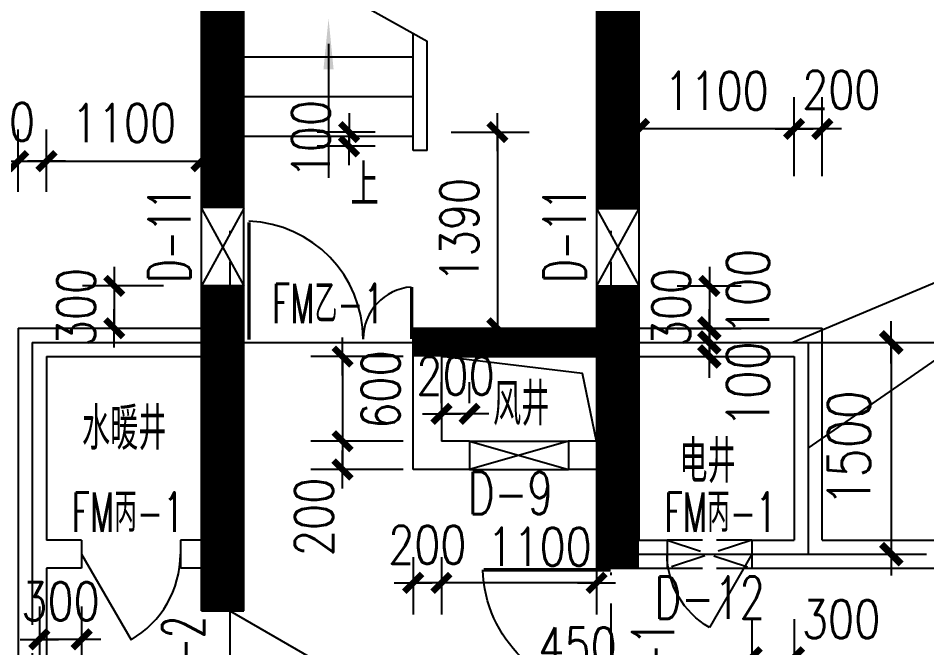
# Model space of a CAD drawing. Extents: x 634182 to 802382, y -1101880 to -864080.
# Drawn here: x 731934 to 738375, y -894440 to -889980 of the extents above; entities that cross this region are included whole.
import ezdxf
from ezdxf.enums import TextEntityAlignment as Align

# ---------------------------------------------------------------- set-up
doc = ezdxf.new("R2010")
doc.units = 0
doc.header["$LTSCALE"] = 1000
doc.header["$MEASUREMENT"] = 0
doc.linetypes.add('DASH', pattern=[0.35, 0.25, -0.1])
doc.linetypes.add('DOTE', pattern=[2.42, 2, -0.2, 0.02, -0.2])
doc.layers.get('0').update_dxf_attribs({"linetype": 'CONTINUOUS'})
doc.layers.get('DEFPOINTS').update_dxf_attribs({"linetype": 'CONTINUOUS'})
for name, color, linetype in [('DOTE', 1, 'DOTE'), ('MC', 4, 'CONTINUOUS'), ('PUB_DIM', 3, 'CONTINUOUS'), ('PUB_TEXT', 7, 'CONTINUOUS'), ('STAIR', 2, 'CONTINUOUS'), ('WALL', 191, 'CONTINUOUS'), ('WINDOW', 2, 'CONTINUOUS'), ('WINDOW_TEXT', 6, 'CONTINUOUS')]:
    doc.layers.add(name, color=color, linetype=linetype)
doc.styles.add('_Z', font='romans', dxfattribs={"width": 0.7, "bigfont": 'Z'})
doc.styles.add('DIM_FONT', font='simplex.shx', dxfattribs={"width": 0.8})
doc.styles.add('HZ_SIMPLEX', font='SIMPLEX.shx', dxfattribs={"width": 0.8, "bigfont": 'hztxt.shx'})
doc.styles.add('SIMPLEX', font='SIMPLEX.SHX')
doc.styles.add('Z', font='romans', dxfattribs={"width": 0.8, "bigfont": 'z'})
doc.dimstyles.new('DIMN', dxfattribs={"dimtxt": 300, "dimasz": 1, "dimexe": 250, "dimexo": 300, "dimgap": 150, "dimtad": 1, "dimdec": 0, "dimzin": 0, "dimdsep": 46, "dimtxsty": 'DIM_FONT', "dimblk": '_DIMX', "dimblk1": '_DIMX', "dimblk2": '_DIMX', "dimcen": 2.5, "dimclrt": 7, "dimadec": 0, "dimazin": 0, "dimtfac": 1, "dimtdec": 0, "dimtix": 1, "dimtmove": 2, "dimatfit": 3, "dimldrblk": '_DIMX', "dimfxl": 0, "dimtolj": 1, "dimtzin": 0, "dimarcsym": 0})
doc.dimstyles.new('DIMN90', dxfattribs={"dimscale": 0.9, "dimtxt": 300, "dimasz": 1, "dimexe": 250, "dimexo": 300, "dimgap": 150, "dimtad": 1, "dimdec": 0, "dimdsep": 46, "dimtxsty": 'DIM_FONT', "dimblk": '_DIMX', "dimcen": 2.5, "dimclrt": 7, "dimadec": 0, "dimazin": 0, "dimtfac": 1, "dimtdec": 0, "dimtix": 1, "dimtmove": 2, "dimatfit": 3, "dimldrblk": '_DIMX', "dimfxl": 0, "dimtolj": 1, "dimarcsym": 0})

# ---------------------------------------------------------------- blocks, each defined once
blk = doc.blocks.new('_DIMX')
blk.add_line((-150, 0), (150, 0))
at = {"const_width": 50}
blk.add_lwpolyline([(-70, -70), (70, 70)], dxfattribs=at)
blk = doc.blocks.new('*D687')
at = {"color": 0, "linetype": 'ByBlock'}
for p, q in [((737803.5, -892276.8), (738372.6, -892276.8)), ((738122.6, -892277.8), (738122.6, -893775.8)), ((737803.5, -893776.8), (738372.6, -893776.8))]:
    blk.add_line(p, q, dxfattribs=at)
at = {"layer": 'DEFPOINTS', "color": 0, "linetype": 'ByBlock'}
for p in [(737503.5, -892276.8), (737503.5, -893776.8), (738122.6, -893776.8)]:
    blk.add_point(p, dxfattribs=at)
at = {"color": 0, "linetype": 'ByBlock'}
for p, rotation in [((738122.6, -892276.8), 90), ((738122.6, -893776.8), 270)]:
    blk.add_blockref('_DIMX', p, dxfattribs=dict(at, rotation=rotation))
at = {"color": 7, "linetype": 'ByBlock', "insert": (737822.6, -893026.8), "char_height": 300, "attachment_point": 5, "rotation": 90, "style": 'DIM_FONT'}
blk.add_mtext('\\A1;1500', dxfattribs=at)
blk = doc.blocks.new('*D689')
at = {"color": 0, "linetype": 'ByBlock'}
for p, q in [((734664.2, -892976.8), (734008.4, -892976.8)), ((734233.4, -892975.9), (734233.4, -892975)), ((734233.4, -892976.8), (734233.4, -893176.8)), ((734233.4, -892976.8), (734233.4, -893176.8)), ((734664.2, -893176.8), (734008.4, -893176.8)), ((734233.4, -893177.7), (734233.4, -893178.6))]:
    blk.add_line(p, q, dxfattribs=at)
at = {"layer": 'DEFPOINTS', "color": 0, "linetype": 'ByBlock'}
for p in [(734934.2, -892976.8), (734233.4, -893176.8), (734934.2, -893176.8)]:
    blk.add_point(p, dxfattribs=at)
at = {"color": 0, "linetype": 'ByBlock', "xscale": 0.9, "yscale": 0.9, "zscale": 0.9}
for p, rotation in [((734233.4, -892976.8), 270), ((734233.4, -893176.8), 90)]:
    blk.add_blockref('_DIMX', p, dxfattribs=dict(at, rotation=rotation))
at = {"color": 7, "linetype": 'ByBlock', "insert": (734031.1, -893512.8), "char_height": 270, "attachment_point": 5, "rotation": 90, "style": 'DIM_FONT'}
blk.add_mtext('\\A1;200', dxfattribs=at)
blk = doc.blocks.new('_DBLK')
blk.add_line((-0.5, 0), (0, -0.866))
blk.add_arc((-0.5, 0), 1, 300, 0)
at = {"layer": 'WINDOW_TEXT', "style": 'SIMPLEX', "flags": 9}
blk.add_attdef('A', text='', height=1, dxfattribs=at).set_placement((0, 1.5), align=Align.MIDDLE)
blk = doc.blocks.new('*D702')
at = {"color": 0, "linetype": 'ByBlock'}
for p, q in [((732084.2, -894146.8), (732084.2, -894605.6)), ((732384.2, -894146.8), (732384.2, -894605.6)), ((732083.3, -894380.6), (732082.4, -894380.6)), ((732384.2, -894380.6), (732084.2, -894380.6)), ((732385.1, -894380.6), (732386, -894380.6))]:
    blk.add_line(p, q, dxfattribs=at)
at = {"layer": 'DEFPOINTS', "color": 0, "linetype": 'ByBlock'}
for p in [(732084.2, -893876.8), (732384.2, -893876.8), (732084.2, -894380.6)]:
    blk.add_point(p, dxfattribs=at)
at = {"color": 0, "linetype": 'ByBlock', "xscale": 0.9, "yscale": 0.9, "zscale": 0.9}
for p, rotation in [((732084.2, -894380.6), 2.223843833279291e-11), ((732384.2, -894380.6), 180.0000000000222)]:
    blk.add_blockref('_DIMX', p, dxfattribs=dict(at, rotation=rotation))
at = {"color": 7, "linetype": 'ByBlock', "insert": (732234.2, -894110.6), "char_height": 270, "attachment_point": 5, "style": 'DIM_FONT'}
blk.add_mtext('\\A1;300', dxfattribs=at)
blk = doc.blocks.new('*D709')
at = {"color": 0, "linetype": 'ByBlock'}
for p, q in [((737134.2, -894236.9), (737134.2, -894732.3)), ((737434.2, -894236.9), (737434.2, -894732.3)), ((737135.1, -894507.3), (737433.3, -894507.3))]:
    blk.add_line(p, q, dxfattribs=at)
at = {"layer": 'DEFPOINTS', "color": 0, "linetype": 'ByBlock'}
for p in [(737134.2, -893966.9), (737434.2, -893966.9), (737434.2, -894507.3)]:
    blk.add_point(p, dxfattribs=at)
at = {"color": 0, "linetype": 'ByBlock', "xscale": 0.9, "yscale": 0.9, "zscale": 0.9, "rotation": 180}
blk.add_blockref('_DIMX', (737134.2, -894507.3), dxfattribs=at)
at = {"color": 0, "linetype": 'ByBlock', "xscale": 0.9, "yscale": 0.9, "zscale": 0.9}
blk.add_blockref('_DIMX', (737434.2, -894507.3), dxfattribs=at)
at = {"color": 7, "linetype": 'ByBlock', "insert": (737767.4, -894237.3), "char_height": 270, "attachment_point": 5, "style": 'DIM_FONT'}
blk.add_mtext('\\A1;300', dxfattribs=at)
blk = doc.blocks.new('M_A17ORW')
at = {"const_width": 0.02}
for points in [[(-0.481, -0.0014), (-0.481, -0.3084)], [(0.481, 0.0014), (0.481, -0.6906)]]:
    blk.add_lwpolyline(points, dxfattribs=at)
for centre, radius, start, end in [((-0.5008, -0.0026), 0.3067, 274.2492, 0.2101), ((0.5046, 0.0019), 0.6987, 180.2762, 268.0603)]:
    blk.add_arc(centre, radius, start, end)
blk = doc.blocks.new('*D723')
at = {"color": 0, "linetype": 'ByBlock'}
for p, q in [((735584.2, -895338.8), (735584.2, -894726.4)), ((736034.2, -895338.8), (736034.2, -894726.4)), ((736033.3, -894951.4), (735585.1, -894951.4))]:
    blk.add_line(p, q, dxfattribs=at)
at = {"layer": 'DEFPOINTS', "color": 0, "linetype": 'ByBlock'}
for p in [(735584.2, -894951.4), (735584.2, -895608.8), (736034.2, -895608.8)]:
    blk.add_point(p, dxfattribs=at)
at = {"color": 0, "linetype": 'ByBlock', "xscale": 0.9, "yscale": 0.9, "zscale": 0.9}
for p, rotation in [((735584.2, -894951.4), 179.9999999999851), ((736034.2, -894951.4), 359.9999999999852)]:
    blk.add_blockref('_DIMX', p, dxfattribs=dict(at, rotation=rotation))
at = {"color": 7, "linetype": 'ByBlock', "insert": (735898.9, -894430.8), "char_height": 270, "attachment_point": 5, "style": 'DIM_FONT'}
blk.add_mtext('\\A1;450', dxfattribs=at)
blk = doc.blocks.new('*D725')
at = {"color": 0, "linetype": 'ByBlock'}
for p, q in [((734734.2, -893798.6), (734734.2, -894205)), ((734934.2, -893798.6), (734934.2, -894205)), ((734733.3, -893980), (734732.4, -893980)), ((734934.2, -893980), (734734.2, -893980)), ((734935.1, -893980), (734936, -893980))]:
    blk.add_line(p, q, dxfattribs=at)
at = {"layer": 'DEFPOINTS', "color": 0, "linetype": 'ByBlock'}
for p in [(734734.2, -893528.6), (734934.2, -893528.6), (734734.2, -893980)]:
    blk.add_point(p, dxfattribs=at)
at = {"color": 0, "linetype": 'ByBlock', "xscale": 0.9, "yscale": 0.9, "zscale": 0.9}
for p, rotation in [((734734.2, -893980), 359.9999999999334), ((734934.2, -893980), 179.9999999999334)]:
    blk.add_blockref('_DIMX', p, dxfattribs=dict(at, rotation=rotation))
at = {"color": 7, "linetype": 'ByBlock', "insert": (734834.2, -893710), "char_height": 270, "attachment_point": 5, "style": 'DIM_FONT'}
blk.add_mtext('\\A1;200', dxfattribs=at)
blk = doc.blocks.new('*D726')
at = {"color": 0, "linetype": 'ByBlock'}
for p, q in [((734934.2, -893798.6), (734934.2, -894205)), ((736034.2, -893798.6), (736034.2, -894205)), ((736033.3, -893980), (734935.1, -893980))]:
    blk.add_line(p, q, dxfattribs=at)
at = {"layer": 'DEFPOINTS', "color": 0, "linetype": 'ByBlock'}
for p in [(734934.2, -893528.6), (736034.2, -893528.6), (734934.2, -893980)]:
    blk.add_point(p, dxfattribs=at)
at = {"color": 0, "linetype": 'ByBlock', "xscale": 0.9, "yscale": 0.9, "zscale": 0.9, "rotation": 180}
blk.add_blockref('_DIMX', (734934.2, -893980), dxfattribs=at)
at = {"color": 0, "linetype": 'ByBlock', "xscale": 0.9, "yscale": 0.9, "zscale": 0.9}
blk.add_blockref('_DIMX', (736034.2, -893980), dxfattribs=at)
at = {"color": 7, "linetype": 'ByBlock', "insert": (735629.6, -893723.9), "char_height": 270, "attachment_point": 5, "style": 'DIM_FONT'}
blk.add_mtext('\\A1;1100', dxfattribs=at)
blk = doc.blocks.new('*D737')
at = {"color": 0, "linetype": 'ByBlock'}
for p, q in [((732134.2, -891211), (732134.2, -890767.4)), ((733234.2, -891211), (733234.2, -890767.4)), ((732135.1, -890992.4), (733233.3, -890992.4))]:
    blk.add_line(p, q, dxfattribs=at)
at = {"layer": 'DEFPOINTS', "color": 0, "linetype": 'ByBlock'}
for p in [(733234.2, -890992.4), (732134.2, -891481), (733234.2, -891481)]:
    blk.add_point(p, dxfattribs=at)
at = {"color": 0, "linetype": 'ByBlock', "xscale": 0.9, "yscale": 0.9, "zscale": 0.9, "rotation": 180}
blk.add_blockref('_DIMX', (732134.2, -890992.4), dxfattribs=at)
at = {"color": 0, "linetype": 'ByBlock', "xscale": 0.9, "yscale": 0.9, "zscale": 0.9}
blk.add_blockref('_DIMX', (733234.2, -890992.4), dxfattribs=at)
at = {"color": 7, "linetype": 'ByBlock', "insert": (732684.2, -890722.4), "char_height": 270, "attachment_point": 5, "style": 'DIM_FONT'}
blk.add_mtext('\\A1;1100', dxfattribs=at)
blk = doc.blocks.new('*D740')
at = {"color": 0, "linetype": 'ByBlock'}
for p, q in [((732964.2, -891876.8), (732389.9, -891876.8)), ((732614.9, -891875.9), (732614.9, -891875)), ((732614.9, -891876.8), (732614.9, -892176.8)), ((732964.2, -892176.8), (732389.9, -892176.8)), ((732614.9, -892177.7), (732614.9, -892178.6))]:
    blk.add_line(p, q, dxfattribs=at)
at = {"layer": 'DEFPOINTS', "color": 0, "linetype": 'ByBlock'}
for p in [(733234.2, -891876.8), (732614.9, -892176.8), (733234.2, -892176.8)]:
    blk.add_point(p, dxfattribs=at)
at = {"color": 0, "linetype": 'ByBlock', "xscale": 0.9, "yscale": 0.9, "zscale": 0.9}
for p, rotation in [((732614.9, -891876.8), 270), ((732614.9, -892176.8), 90)]:
    blk.add_blockref('_DIMX', p, dxfattribs=dict(at, rotation=rotation))
at = {"color": 7, "linetype": 'ByBlock', "insert": (732344.9, -892026.8), "char_height": 270, "attachment_point": 5, "rotation": 90, "style": 'DIM_FONT'}
blk.add_mtext('\\A1;300', dxfattribs=at)
blk = doc.blocks.new('*D744')
at = {"color": 0, "linetype": 'ByBlock'}
for p, q in [((731934.2, -891211), (731934.2, -890767.4)), ((732134.2, -891211), (732134.2, -890767.4)), ((731933.3, -890992.4), (731932.4, -890992.4)), ((731934.2, -890992.4), (732134.2, -890992.4)), ((731934.2, -890992.4), (732134.2, -890992.4)), ((732135.1, -890992.4), (732136, -890992.4))]:
    blk.add_line(p, q, dxfattribs=at)
at = {"layer": 'DEFPOINTS', "color": 0, "linetype": 'ByBlock'}
for p in [(732134.2, -890992.4), (731934.2, -891481), (732134.2, -891481)]:
    blk.add_point(p, dxfattribs=at)
at = {"color": 0, "linetype": 'ByBlock', "xscale": 0.9, "yscale": 0.9, "zscale": 0.9}
blk.add_blockref('_DIMX', (731934.2, -890992.4), dxfattribs=at)
at = {"color": 0, "linetype": 'ByBlock', "xscale": 0.9, "yscale": 0.9, "zscale": 0.9, "rotation": 180}
blk.add_blockref('_DIMX', (732134.2, -890992.4), dxfattribs=at)
at = {"color": 7, "linetype": 'ByBlock', "insert": (731776.4, -890714.7), "char_height": 270, "attachment_point": 5, "style": 'DIM_FONT'}
blk.add_mtext('\\A1;200', dxfattribs=at)
blk = doc.blocks.new('*D749')
at = {"color": 0, "linetype": 'ByBlock'}
for p, q in [((736533.3, -892276.8), (736583.3, -892276.8)), ((736833.3, -892275.8), (736833.3, -892274.8)), ((736833.3, -892376.8), (736833.3, -892276.8)), ((736833.3, -892376.8), (736833.3, -892276.8)), ((736533.3, -892376.8), (736583.3, -892376.8)), ((736833.3, -892377.8), (736833.3, -892378.8))]:
    blk.add_line(p, q, dxfattribs=at)
at = {"layer": 'DEFPOINTS', "color": 0, "linetype": 'ByBlock'}
for p in [(736833.3, -892276.8), (736833.3, -892276.8), (736833.3, -892376.8)]:
    blk.add_point(p, dxfattribs=at)
at = {"color": 0, "linetype": 'ByBlock'}
for p, rotation in [((736833.3, -892276.8), 270), ((736833.3, -892376.8), 90)]:
    blk.add_blockref('_DIMX', p, dxfattribs=dict(at, rotation=rotation))
at = {"color": 7, "linetype": 'ByBlock', "insert": (737107, -892576), "char_height": 300, "attachment_point": 5, "rotation": 90, "style": 'DIM_FONT'}
blk.add_mtext('\\A1;100', dxfattribs=at)
blk = doc.blocks.new('*D750')
at = {"color": 0, "linetype": 'ByBlock'}
for p, q in [((736833.3, -892175.8), (736833.3, -892174.8)), ((736533.3, -892176.8), (736583.3, -892176.8)), ((736833.3, -892276.8), (736833.3, -892176.8)), ((736833.3, -892276.8), (736833.3, -892176.8)), ((736533.3, -892276.8), (736583.3, -892276.8)), ((736833.3, -892277.8), (736833.3, -892278.8))]:
    blk.add_line(p, q, dxfattribs=at)
at = {"layer": 'DEFPOINTS', "color": 0, "linetype": 'ByBlock'}
for p in [(736833.3, -892176.8), (736833.3, -892176.8), (736833.3, -892276.8)]:
    blk.add_point(p, dxfattribs=at)
at = {"color": 0, "linetype": 'ByBlock'}
for p, rotation in [((736833.3, -892176.8), 270), ((736833.3, -892276.8), 90)]:
    blk.add_blockref('_DIMX', p, dxfattribs=dict(at, rotation=rotation))
at = {"color": 7, "linetype": 'ByBlock', "insert": (737106.6, -891918.8), "char_height": 300, "attachment_point": 5, "rotation": 90, "style": 'DIM_FONT'}
blk.add_mtext('\\A1;100', dxfattribs=at)
blk = doc.blocks.new('*D751')
at = {"color": 0, "linetype": 'ByBlock'}
for p, q in [((736334.3, -891099.2), (736334.3, -890539.5)), ((737434.2, -891099.2), (737434.2, -890539.5)), ((737433.3, -890764.5), (736335.2, -890764.5))]:
    blk.add_line(p, q, dxfattribs=at)
at = {"layer": 'DEFPOINTS', "color": 0, "linetype": 'ByBlock'}
for p in [(736334.3, -890764.5), (736334.3, -891369.2), (737434.2, -891369.2)]:
    blk.add_point(p, dxfattribs=at)
at = {"color": 0, "linetype": 'ByBlock', "xscale": 0.9, "yscale": 0.9, "zscale": 0.9}
for p, rotation in [((736334.3, -890764.5), 179.999999999994), ((737434.2, -890764.5), 359.9999999999939)]:
    blk.add_blockref('_DIMX', p, dxfattribs=dict(at, rotation=rotation))
at = {"color": 7, "linetype": 'ByBlock', "insert": (736884.2, -890494.5), "char_height": 270, "attachment_point": 5, "style": 'DIM_FONT'}
blk.add_mtext('\\A1;1100', dxfattribs=at)
blk = doc.blocks.new('*D753')
at = {"color": 0, "linetype": 'ByBlock'}
for p, q in [((736604.2, -891876.8), (737058.3, -891876.8)), ((736833.3, -891875.9), (736833.3, -891875)), ((736833.3, -891876.8), (736833.3, -892176.8)), ((736604.2, -892176.8), (737058.3, -892176.8)), ((736833.3, -892177.7), (736833.3, -892178.6))]:
    blk.add_line(p, q, dxfattribs=at)
at = {"layer": 'DEFPOINTS', "color": 0, "linetype": 'ByBlock'}
for p in [(736334.2, -891876.8), (736334.2, -892176.8), (736833.3, -892176.8)]:
    blk.add_point(p, dxfattribs=at)
at = {"color": 0, "linetype": 'ByBlock', "xscale": 0.9, "yscale": 0.9, "zscale": 0.9}
for p, rotation in [((736833.3, -891876.8), 270), ((736833.3, -892176.8), 90)]:
    blk.add_blockref('_DIMX', p, dxfattribs=dict(at, rotation=rotation))
at = {"color": 7, "linetype": 'ByBlock', "insert": (736563.3, -892026.8), "char_height": 270, "attachment_point": 5, "rotation": 90, "style": 'DIM_FONT'}
blk.add_mtext('\\A1;300', dxfattribs=at)
blk = doc.blocks.new('_ARROW')
blk.add_solid([(0, 0), (-1, 0.1), (-1, -0.1)])
blk = doc.blocks.new('*D755')
at = {"color": 0, "linetype": 'ByBlock'}
for p, q in [((734664.2, -892376.8), (734008.4, -892376.8)), ((734233.4, -892377.7), (734233.4, -892975.9)), ((734664.2, -892976.8), (734008.4, -892976.8))]:
    blk.add_line(p, q, dxfattribs=at)
at = {"layer": 'DEFPOINTS', "color": 0, "linetype": 'ByBlock'}
for p in [(734934.2, -892376.8), (734233.4, -892976.8), (734934.2, -892976.8)]:
    blk.add_point(p, dxfattribs=at)
at = {"color": 0, "linetype": 'ByBlock', "xscale": 0.9, "yscale": 0.9, "zscale": 0.9}
for p, rotation in [((734233.4, -892376.8), 90), ((734233.4, -892976.8), 270)]:
    blk.add_blockref('_DIMX', p, dxfattribs=dict(at, rotation=rotation))
at = {"color": 7, "linetype": 'ByBlock', "insert": (734503.4, -892610.3), "char_height": 270, "attachment_point": 5, "rotation": 90, "style": 'DIM_FONT'}
blk.add_mtext('\\A1;600', dxfattribs=at)
blk = doc.blocks.new('*D757')
at = {"color": 0, "linetype": 'ByBlock'}
for p, q in [((734464.2, -890786.8), (734054.4, -890786.8)), ((734279.4, -890785.9), (734279.4, -890785)), ((734279.4, -890786.8), (734279.4, -890886.8)), ((734464.2, -890886.8), (734054.4, -890886.8)), ((734279.4, -890887.7), (734279.4, -890888.6))]:
    blk.add_line(p, q, dxfattribs=at)
at = {"layer": 'DEFPOINTS', "color": 0, "linetype": 'ByBlock'}
for p in [(734734.2, -890786.8), (734279.4, -890886.8), (734734.2, -890886.8)]:
    blk.add_point(p, dxfattribs=at)
at = {"color": 0, "linetype": 'ByBlock', "xscale": 0.9, "yscale": 0.9, "zscale": 0.9}
for p, rotation in [((734279.4, -890786.8), 270), ((734279.4, -890886.8), 90)]:
    blk.add_blockref('_DIMX', p, dxfattribs=dict(at, rotation=rotation))
at = {"color": 7, "linetype": 'ByBlock', "insert": (734009.4, -890836.8), "char_height": 270, "attachment_point": 5, "rotation": 90, "style": 'DIM_FONT'}
blk.add_mtext('\\A1;100', dxfattribs=at)
blk = doc.blocks.new('*D758')
at = {"color": 0, "linetype": 'ByBlock'}
for p, q in [((735004.2, -890786.8), (735555.9, -890786.8)), ((735330.9, -890787.7), (735330.9, -892175.9)), ((735004.2, -892176.8), (735555.9, -892176.8))]:
    blk.add_line(p, q, dxfattribs=at)
at = {"layer": 'DEFPOINTS', "color": 0, "linetype": 'ByBlock'}
for p in [(734734.2, -890786.8), (734734.2, -892176.8), (735330.9, -892176.8)]:
    blk.add_point(p, dxfattribs=at)
at = {"color": 0, "linetype": 'ByBlock', "xscale": 0.9, "yscale": 0.9, "zscale": 0.9}
for p, rotation in [((735330.9, -890786.8), 90), ((735330.9, -892176.8), 270)]:
    blk.add_blockref('_DIMX', p, dxfattribs=dict(at, rotation=rotation))
at = {"color": 7, "linetype": 'ByBlock', "insert": (735060.9, -891481.8), "char_height": 270, "attachment_point": 5, "rotation": 90, "style": 'DIM_FONT'}
blk.add_mtext('\\A1;1390', dxfattribs=at)
blk = doc.blocks.new('*D759')
at = {"color": 0, "linetype": 'ByBlock'}
for p, q in [((734934.2, -892706.8), (734934.2, -892557.6)), ((735134.2, -892706.8), (735134.2, -892557.6)), ((734933.3, -892782.6), (734932.4, -892782.6)), ((735134.2, -892782.6), (734934.2, -892782.6)), ((735135.1, -892782.6), (735136, -892782.6))]:
    blk.add_line(p, q, dxfattribs=at)
at = {"layer": 'DEFPOINTS', "color": 0, "linetype": 'ByBlock'}
for p in [(734934.2, -892782.6), (734934.2, -892976.8), (735134.2, -892976.8)]:
    blk.add_point(p, dxfattribs=at)
at = {"color": 0, "linetype": 'ByBlock', "xscale": 0.9, "yscale": 0.9, "zscale": 0.9}
for p, rotation in [((734934.2, -892782.6), 3.338310193664107e-11), ((735134.2, -892782.6), 180.0000000000334)]:
    blk.add_blockref('_DIMX', p, dxfattribs=dict(at, rotation=rotation))
at = {"color": 7, "linetype": 'ByBlock', "insert": (735034.2, -892512.6), "char_height": 270, "attachment_point": 5, "style": 'DIM_FONT'}
blk.add_mtext('\\A1;200', dxfattribs=at)
blk = doc.blocks.new('*D761')
at = {"color": 0, "linetype": 'ByBlock'}
for p, q in [((737434.2, -891099.2), (737434.2, -890539.5)), ((737634.2, -891099.2), (737634.2, -890539.5)), ((737433.3, -890764.5), (737432.4, -890764.5)), ((737634.2, -890764.5), (737434.2, -890764.5)), ((737634.2, -890764.5), (737434.2, -890764.5)), ((737635.1, -890764.5), (737636, -890764.5))]:
    blk.add_line(p, q, dxfattribs=at)
at = {"layer": 'DEFPOINTS', "color": 0, "linetype": 'ByBlock'}
for p in [(737434.2, -890764.5), (737434.2, -891369.2), (737634.2, -891369.2)]:
    blk.add_point(p, dxfattribs=at)
at = {"color": 0, "linetype": 'ByBlock', "xscale": 0.9, "yscale": 0.9, "zscale": 0.9}
for p, rotation in [((737434.2, -890764.5), 6.666442612347531e-11), ((737634.2, -890764.5), 180.0000000000666)]:
    blk.add_blockref('_DIMX', p, dxfattribs=dict(at, rotation=rotation))
at = {"color": 7, "linetype": 'ByBlock', "insert": (737768.8, -890486.9), "char_height": 270, "attachment_point": 5, "style": 'DIM_FONT'}
blk.add_mtext('\\A1;200', dxfattribs=at)

msp = doc.modelspace()

# ---------------------------------------------------------------- linework, layer by layer
msp.add_lwpolyline([(736034.156, -892976.757), (735934.346, -892496.898), (734934.156, -892376.757)])
at = {"layer": 'DOTE'}
for p, q in [((733434.156, -884445.605), (733434.156, -895676.757)), ((736134.156, -884445.605), (736134.156, -902476.757)), ((732034.151, -892276.757), (732034.151, -895576.757)), ((732034.151, -892276.757), (733434.156, -892276.757)), ((733434.156, -892276.757), (738714.899, -892276.757)), ((737534.156, -892276.757), (737534.156, -893776.757)), ((736134.156, -893776.757), (739434.156, -893776.757))]:
    msp.add_line(p, q, dxfattribs=at)
at = {"layer": 'MC', "linetype": 'Continuous'}
for p, q in [((740444.362, -891009.331), (737424.454, -892276.757)), ((737534.156, -893026.757), (740444.362, -891009.331)), ((733234.156, -891326.757), (733534.156, -891876.757)), ((733534.156, -891326.757), (733234.156, -891876.757)), ((736334.156, -891326.757), (736034.156, -891876.757)), ((736034.156, -891326.757), (736334.156, -891876.757)), ((736034.156, -891326.757), (736334.156, -891326.757)), ((733534.156, -891876.757), (733234.156, -891876.757)), ((736034.156, -891876.757), (736334.156, -891876.757)), ((735134.156, -892976.757), (735834.156, -893176.757)), ((735834.156, -892976.757), (735134.156, -893176.757))]:
    msp.add_line(p, q, dxfattribs=at)
at = {"layer": 'MC', "linetype": 'DASH'}
for p, q in [((736534.156, -893676.757), (737134.156, -893876.757)), ((737134.156, -893676.757), (736534.156, -893676.757)), ((737134.156, -893676.757), (736534.156, -893876.757)), ((736534.156, -893876.757), (737134.156, -893876.757))]:
    msp.add_line(p, q, dxfattribs=at)
at = {"layer": 'MC', "linetype": 'Continuous'}
for points, const_width in [([(733384.156, -891326.757), (733384.127, -887226.757)], 300), ([(736184.156, -887226.757), (736184.156, -891326.757)], 300), ([(733384.156, -894176.757), (733384.156, -891876.757)], 300), ([(736184.156, -891876.757), (736184.156, -893876.757)], 300), ([(736034.156, -892276.757), (734734.156, -892276.757)], 200)]:
    msp.add_lwpolyline(points, dxfattribs=dict(at, const_width=const_width))
at = {"layer": 'PUB_DIM', "linetype": 'Continuous'}
msp.add_line((736034.156, -893876.757), (736034.156, -894138.34), dxfattribs=at)
at = {"layer": 'PUB_DIM'}
msp.add_lwpolyline([(734134.156, -890160.604), (734134.156, -891111.758)], dxfattribs=at)
at = {"layer": 'STAIR'}
msp.add_line((734195.334, -889786.311), (734834.156, -890143.369), dxfattribs=at)
at = {"layer": 'WALL'}
for p, q in [((733234.156, -894176.757), (733234.156, -887376.757)), ((733534.156, -894176.757), (733534.156, -887376.757)), ((736034.156, -887376.757), (736034.156, -893876.757)), ((736334.156, -887376.757), (736334.156, -893676.757)), ((734734.156, -890916.757), (734734.156, -890087.475)), ((734834.156, -890916.757), (734834.156, -890143.369)), ((734834.156, -890916.757), (734734.156, -890916.757)), ((731934.151, -892176.757), (731934.151, -895676.757)), ((731934.151, -892176.757), (733234.156, -892176.757)), ((734734.156, -893176.757), (734734.156, -892176.757)), ((734734.156, -892176.757), (736034.156, -892176.757)), ((736334.156, -892176.757), (737634.156, -892176.757)), ((737634.156, -893676.757), (737634.156, -892176.757)), ((732134.151, -892376.757), (732134.151, -893676.757)), ((732134.151, -892376.757), (733234.156, -892376.757)), ((734934.156, -892376.757), (734934.156, -892976.757)), ((734934.156, -892376.757), (736034.156, -892376.757)), ((736334.156, -892376.757), (737434.156, -892376.757)), ((737434.156, -892376.757), (737434.156, -893676.757)), ((735134.156, -892976.757), (734934.156, -892976.757)), ((735134.156, -892976.757), (735134.156, -893176.757)), ((735834.156, -892976.757), (735834.156, -893176.757)), ((736034.156, -892976.757), (735834.156, -892976.757)), ((735134.156, -893176.757), (734734.156, -893176.757)), ((736034.156, -893176.757), (735834.156, -893176.757)), ((732384.156, -893676.757), (732134.151, -893676.757)), ((732384.156, -893676.757), (732384.156, -893876.757)), ((733084.156, -893676.757), (733084.156, -893876.757)), ((733234.156, -893676.757), (733084.156, -893676.757)), ((736334.156, -893676.757), (736534.156, -893676.757)), ((736534.156, -893676.757), (736534.156, -893876.757)), ((737134.156, -893676.757), (737134.156, -893876.757)), ((737134.156, -893676.757), (737434.156, -893676.757)), ((737634.156, -893676.757), (739434.156, -893676.757)), ((732134.151, -893876.757), (732134.151, -895476.757)), ((732384.156, -893876.757), (732134.151, -893876.757)), ((733234.156, -893876.757), (733084.156, -893876.757)), ((736034.156, -893876.757), (736534.156, -893876.757)), ((737134.156, -893876.757), (739234.156, -893876.757)), ((733234.156, -894176.757), (733534.156, -894176.757))]:
    msp.add_line(p, q, dxfattribs=at)
at = {"layer": 'WINDOW'}
for p, q in [((734734.156, -890256.757), (733534.156, -890256.757)), ((734734.156, -890536.757), (733534.156, -890536.757)), ((734734.156, -890816.757), (733534.156, -890816.757)), ((735134.156, -892976.757), (735834.156, -892976.757)), ((735134.156, -893176.757), (735834.156, -893176.757))]:
    msp.add_line(p, q, dxfattribs=at)

# ---------------------------------------------------------------- block references
at = {"layer": 'PUB_DIM', "xscale": 360, "yscale": 360, "zscale": 360, "rotation": 90.00000000000001}
msp.add_blockref('_ARROW', (734134.156, -889982.789), dxfattribs=at)
at = {"layer": 'WINDOW'}
for name, p, xscale, yscale, zscale, rotation in [('M_A17ORW', (734146.996, -892254.468), 1200, 1200, 1200, 180), ('_DBLK', (732734.156, -893776.757), -700, -700, 700, 180), ('_DBLK', (736834.156, -893776.757), 600, -600, 600, 180), ('M_A17ORW', (736132.273, -894512.115), -1300, 1300, 1300, 270.0000000000001), ('_DBLK', (733434.156, -894676.757), 1000, -1000, 1000, 270.0000000000001)]:
    msp.add_blockref(name, p, dxfattribs=dict(at, xscale=xscale, yscale=yscale, zscale=zscale, rotation=rotation))

# ---------------------------------------------------------------- texts
at = {"style": '_Z', "width": 0.7}
msp.add_text('风井', height=300, dxfattribs=at).set_placement((735699.278, -892713.892), align=Align.MIDDLE_RIGHT)
for s, p in [('水暖井', (732386.267, -893036.996)), ('电井', (736620.541, -893270.171))]:
    msp.add_text(s, height=300, dxfattribs=at).set_placement(p)
at = {"layer": 'MC', "linetype": 'Continuous', "style": '_Z', "width": 0.6}
for s, p in [('D-11', (733006.274, -891180.271)), ('D-11', (735807.167, -891180.271)), ('FM乙-2', (733103.693, -894215.073)), ('FM乙-1', (736435.165, -894259.153))]:
    msp.add_text(s, height=300, rotation=90, dxfattribs=at).set_placement(p, align=Align.MIDDLE_RIGHT)
for s, p in [('FM乙-1', (734526.75, -892000.739)), ('FM丙-1', (733106.467, -893479.265)), ('FM丙-1', (737308.894, -893479.265))]:
    msp.add_text(s, height=280, dxfattribs=at).set_placement(p, align=Align.MIDDLE_RIGHT)
at = {"layer": 'MC', "linetype": 'Continuous', "style": 'HZ_SIMPLEX', "width": 0.7}
for s, p in [('D-9', (735121.51, -893494.116)), ('D-12', (736444.612, -894234.069))]:
    msp.add_text(s, height=300, dxfattribs=at).set_placement(p)
at = {"layer": 'PUB_TEXT', "style": 'Z', "width": 0.7}
msp.add_text('上', height=300, dxfattribs=at).set_placement((734488.78, -891161.576), align=Align.MIDDLE_RIGHT)

# ---------------------------------------------------------------- dimensions: what is measured, and where the dimension line sits
at = {"layer": 'PUB_DIM', "linetype": 'Continuous'}
for p1, p2, distance, dimstyle, picture, middle in [((737434.156, -891369.221), (736334.254, -891369.221), -604.684, 'DIMN90', '*D751', (736884.205, -890494.536)), ((732134.151, -891481.006), (733234.156, -891481.006), 488.563, 'DIMN90', '*D737', (732684.153, -890722.442)), ((734734.156, -890786.757), (734734.156, -890886.757), -454.723, 'DIMN90', '*D757', (734009.433, -890836.757)), ((734734.156, -890786.757), (734734.156, -892176.757), 596.702, 'DIMN90', '*D758', (735060.857, -891481.757)), ((733234.156, -891876.757), (733234.156, -892176.757), -619.26, 'DIMN90', '*D740', (732344.895, -892026.757)), ((736334.156, -891876.757), (736334.156, -892176.757), 499.119, 'DIMN90', '*D753', (736563.274, -892026.757)), ((737503.51, -892276.757), (737503.51, -893776.757), 619.119, 'DIMN', '*D687', (737822.629, -893026.757)), ((735134.156, -892976.757), (734934.156, -892976.757), -194.201, 'DIMN90', '*D759', (735034.156, -892512.556)), ((734934.156, -893528.641), (734734.156, -893528.641), 451.372, 'DIMN90', '*D725', (734834.156, -893710.013)), ((732384.156, -893876.757), (732084.151, -893876.757), 503.837, 'DIMN90', '*D702', (732234.153, -894110.594))]:
    dim = msp.add_aligned_dim(p1=p1, p2=p2, distance=distance, dimstyle=dimstyle, dxfattribs=at)
    dim.commit()
    dim.dimension.update_dxf_attribs({"geometry": picture, "text_midpoint": middle})
for base, p1, p2, angle, dimstyle, picture, middle, dimtype in [((737434.156, -890764.536), (737634.156, -891369.221), (737434.156, -891369.221), 180, 'DIMN90', '*D761', (737768.751, -890486.898), 129), ((732134.151, -890992.442), (731934.151, -891481.006), (732134.151, -891481.006), 0, 'DIMN90', '*D744', (731776.402, -890714.712), 129), ((736833.274, -892176.757), (736833.274, -892276.757), (736833.274, -892176.757), 270, 'DIMN', '*D750', (737106.593, -891918.758), 128), ((736833.274, -892276.757), (736833.274, -892376.757), (736833.274, -892276.757), 90, 'DIMN', '*D749', (737106.971, -892575.965), 129), ((734233.354, -892976.757), (734934.156, -892376.757), (734934.156, -892976.757), 270, 'DIMN90', '*D755', (734503.354, -892610.286), 129), ((734233.354, -893176.757), (734934.156, -892976.757), (734934.156, -893176.757), 270, 'DIMN90', '*D689', (734031.075, -893512.84), 129), ((734934.156, -893980.013), (736034.156, -893528.641), (734934.156, -893528.641), 180, 'DIMN90', '*D726', (735629.629, -893723.86), 129), ((737434.156, -894507.291), (737134.156, -893966.853), (737434.156, -893966.853), 0, 'DIMN90', '*D709', (737767.448, -894237.291), 129), ((735584.156, -894951.373), (736034.156, -895608.784), (735584.156, -895608.784), 180, 'DIMN90', '*D723', (735898.949, -894430.767), 129)]:
    dim = msp.add_linear_dim(base=base, p1=p1, p2=p2, angle=angle, dimstyle=dimstyle, dxfattribs=at)
    dim.commit()
    dim.dimension.update_dxf_attribs({"geometry": picture, "text_midpoint": middle, "dimtype": dimtype})

doc.saveas('drawing.dxf')
